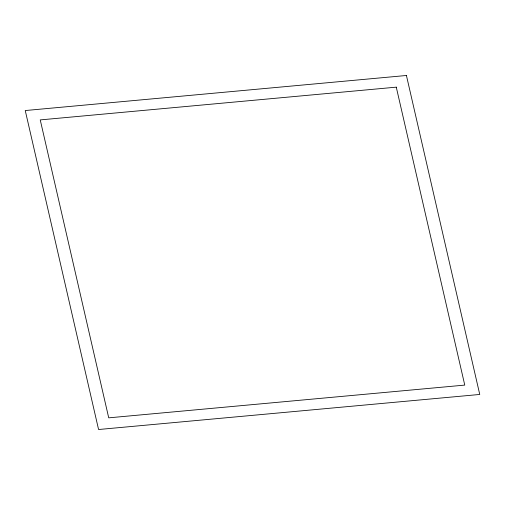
<?xml version="1.0" encoding="UTF-8"?>
<svg xmlns="http://www.w3.org/2000/svg" width="505" height="505" viewBox="0 0 505 505"><rect width="100%" height="100%" fill="white"/><g stroke="black" fill="none" stroke-linecap="round" stroke-linejoin="round"><path stroke-width="0.76" d="M406.424 75.485L25.25 110.544L98.576 429.515L479.75 394.455L406.424 75.485M396.273 87.157L40.236 119.906L108.727 417.843L464.764 385.094L396.273 87.157"/></g></svg>
